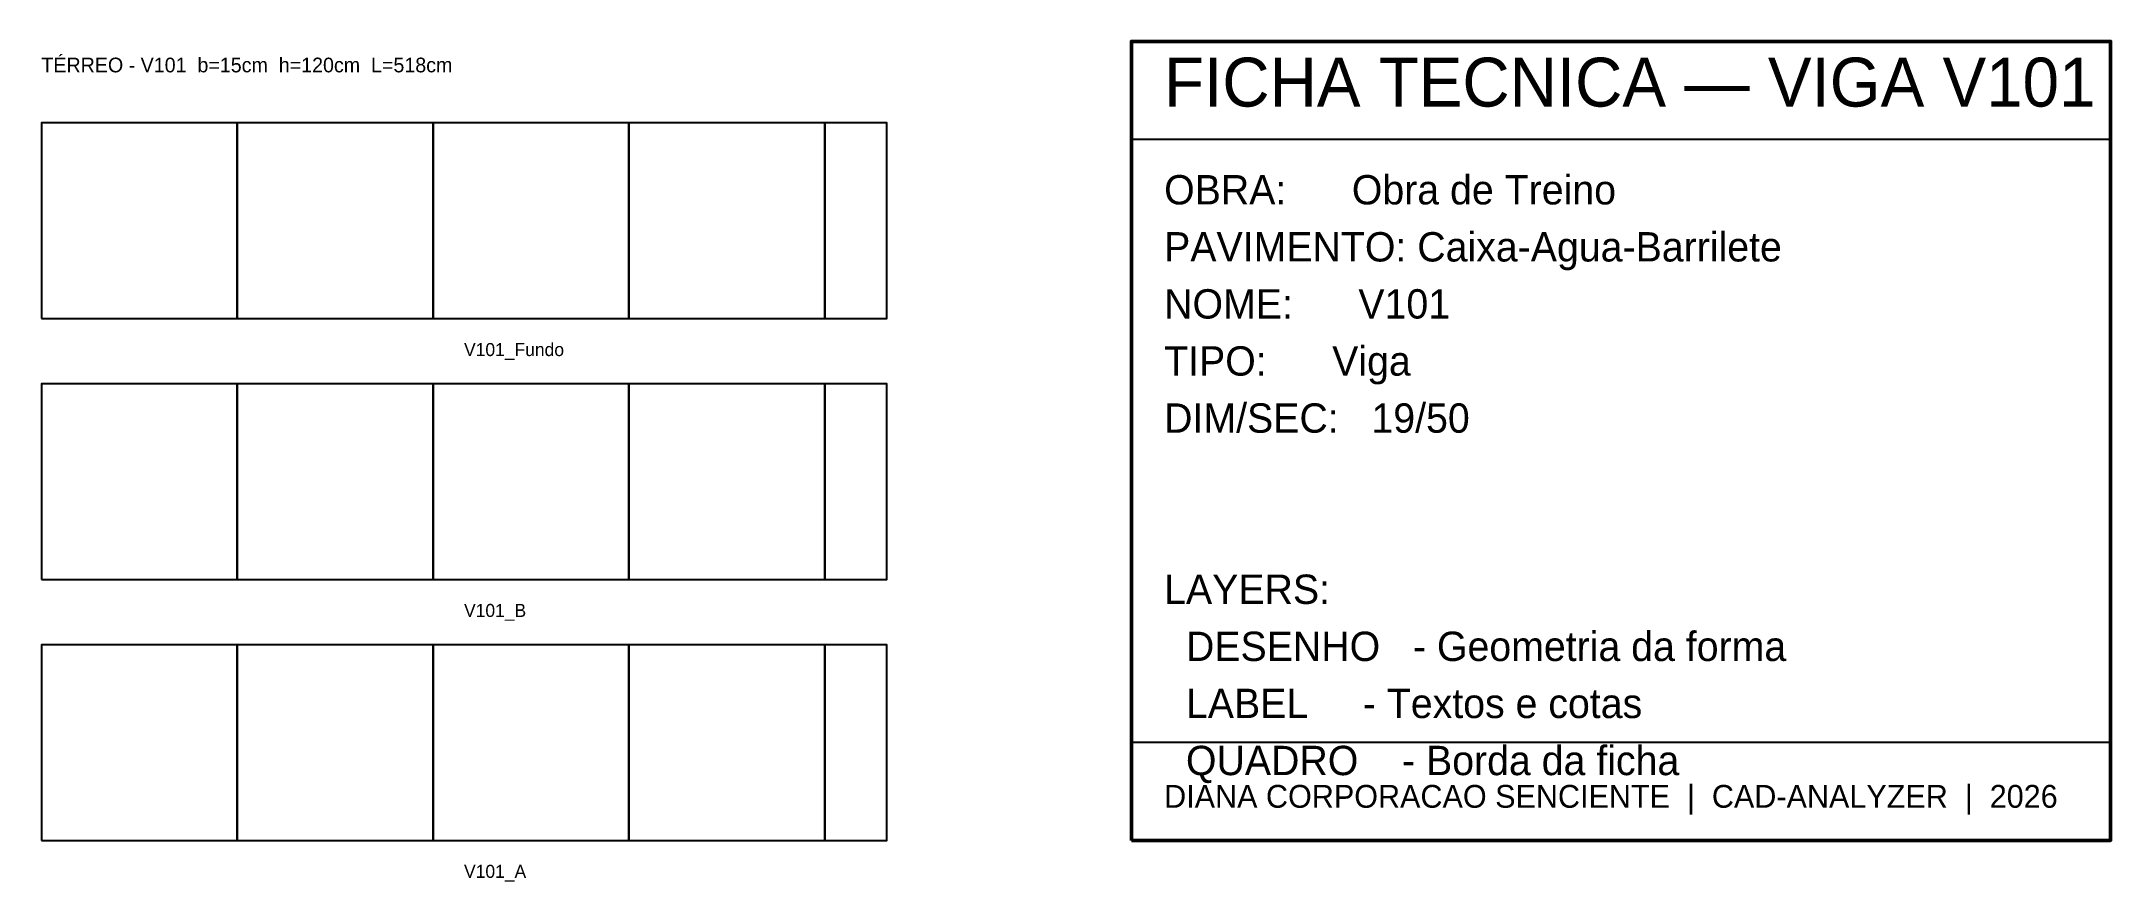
# Model space of a CAD drawing. Header units: metres. Extents: x 0 to 1268, y -25 to 490.
import ezdxf

# ---------------------------------------------------------------- set-up
doc = ezdxf.new("R2010")
doc.units = ezdxf.units.M
for name, color, linetype in [('DADOS', 2, 'Continuous'), ('DESENHO', 4, 'Continuous'), ('LABEL', 3, 'Continuous'), ('QUADRO', 7, 'Continuous'), ('TITULO', 5, 'Continuous')]:
    doc.layers.add(name, color=color, linetype=linetype)

msp = doc.modelspace()

# ---------------------------------------------------------------- linework, layer by layer
at = {"layer": 'DESENHO'}
for points in [[(0, 320), (120, 320), (120, 440), (0, 440)], [(120, 320), (240, 320), (240, 440), (120, 440)], [(240, 320), (360, 320), (360, 440), (240, 440)], [(360, 320), (480, 320), (480, 440), (360, 440)], [(480, 320), (518, 320), (518, 440), (480, 440)], [(0, 160), (120, 160), (120, 280), (0, 280)], [(120, 160), (240, 160), (240, 280), (120, 280)], [(240, 160), (360, 160), (360, 280), (240, 280)], [(360, 160), (480, 160), (480, 280), (360, 280)], [(480, 160), (518, 160), (518, 280), (480, 280)], [(0, 0), (120, 0), (120, 120), (0, 120)], [(120, 0), (240, 0), (240, 120), (120, 120)], [(240, 0), (360, 0), (360, 120), (240, 120)], [(360, 0), (480, 0), (480, 120), (360, 120)], [(480, 0), (518, 0), (518, 120), (480, 120)]]:
    msp.add_lwpolyline(points, close=True, dxfattribs=at)
at = {"layer": 'QUADRO'}
msp.add_line((668, 430), (1268, 430), dxfattribs=at)
at = {"layer": 'QUADRO', "lineweight": 50}
msp.add_lwpolyline([(668, 0), (1268, 0), (1268, 490), (668, 490), (668, 0)], dxfattribs=at)
at = {"layer": 'QUADRO'}
msp.add_lwpolyline([(668, 0), (1268, 0), (1268, 60), (668, 60), (668, 0)], dxfattribs=at)

# ---------------------------------------------------------------- texts
at = {"layer": 'DADOS'}
for s, p in [('OBRA:      Obra de Treino', (688, 390)), ('PAVIMENTO: Caixa-Agua-Barrilete', (688, 355)), ('NOME:      V101', (688, 320)), ('TIPO:      Viga', (688, 285)), ('DIM/SEC:   19/50', (688, 250)), ('  DESENHO   - Geometria da forma', (688, 110)), ('  LABEL     - Textos e cotas', (688, 75)), ('  QUADRO    - Borda da ficha', (688, 40))]:
    msp.add_text(s, height=18, dxfattribs=at).set_placement(p)
at = {"layer": 'LABEL'}
msp.add_text('DIANA CORPORACAO SENCIENTE  |  CAD-ANALYZER  |  2026', height=14, dxfattribs=at).set_placement((688, 20))
at = {"layer": 'LABEL', "attachment_point": 1}
for s, insert, char_height in [('TÉRREO - V101  b=15cm  h=120cm  L=518cm', (0, 480), 9), ('V101_Fundo', (259, 305), 8), ('V101_B', (259, 145), 8), ('V101_A', (259, -15), 8)]:
    msp.add_mtext(s, dxfattribs=dict(at, insert=insert, char_height=char_height))
at = {"layer": 'TITULO'}
for s, height, p in [('FICHA TECNICA — VIGA V101', 30, (688, 450)), ('LAYERS:', 18, (688, 145))]:
    msp.add_text(s, height=height, dxfattribs=at).set_placement(p)

doc.saveas('drawing.dxf')
